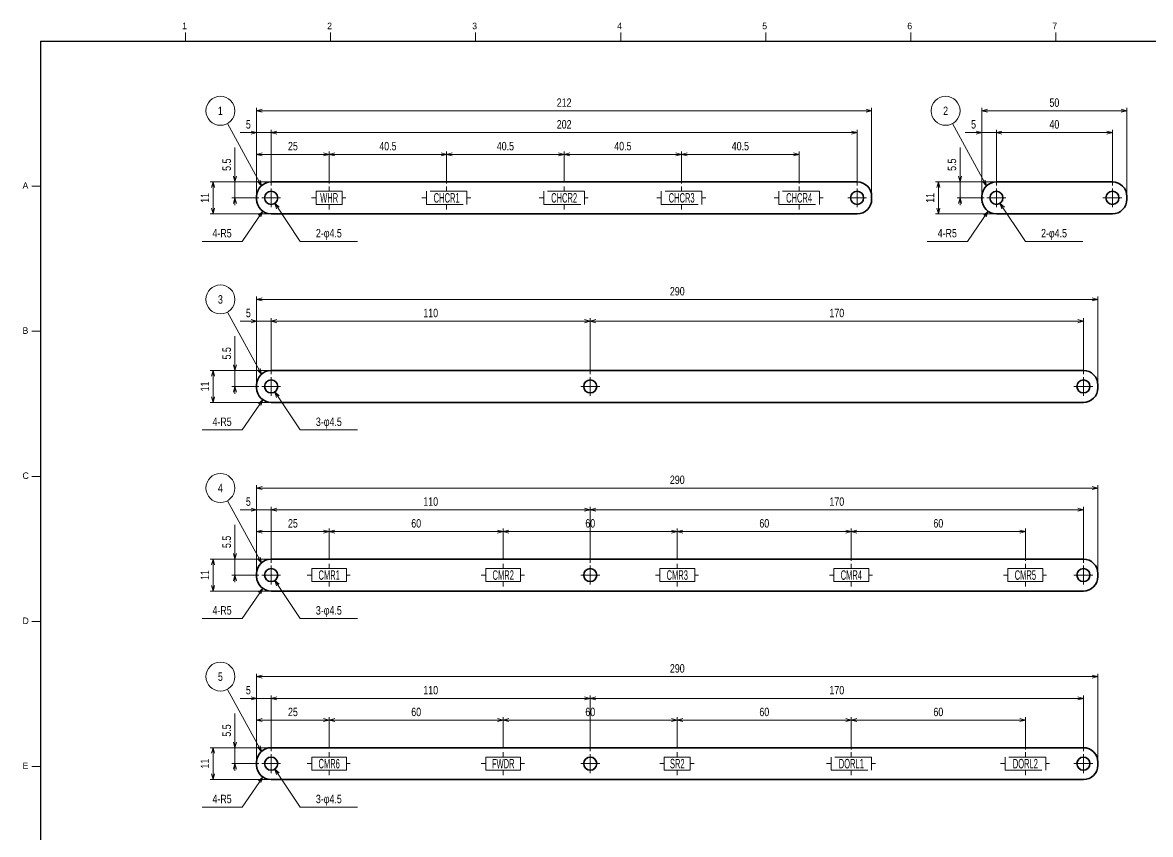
# Model space of a CAD drawing. Header units: millimetres. Extents: x 10 to 821, y 12 to 580.
# Drawn here: x 29.3 to 418.1, y 300.6 to 580.4 of the extents above; entities that cross this region are included whole.
import ezdxf
from ezdxf.enums import TextEntityAlignment as Align

# ---------------------------------------------------------------- set-up
doc = ezdxf.new("R2010")
doc.units = ezdxf.units.MM
doc.linetypes.add('DASHDOT', pattern=[25.3, 12.7, -6.3, 0, -6.3])
for name, color, linetype in [('GR1_02', 7, 'Continuous'), ('GR1_15', 7, 'Continuous'), ('GR1_16', 7, 'Continuous'), ('図面枠B6M', 7, 'Continuous')]:
    doc.layers.add(name, color=color, linetype=linetype)
doc.styles.add('HG丸ｺﾞｼｯｸM-PRO', font='')
doc.styles.get('HG丸ｺﾞｼｯｸM-PRO').set_extended_font_data('HG丸ｺﾞｼｯｸM-PRO')

# ---------------------------------------------------------------- blocks, each defined once
blk = doc.blocks.new('BLKF023')
at = {"layer": '図面枠B6M', "color": 4, "linetype": 'Continuous', "lineweight": 13}
for p, q in [((85.5, 577), (85.5, 574)), ((135.5, 577), (135.5, 574)), ((185.5, 577), (185.5, 574)), ((235.5, 577), (235.5, 574)), ((285.5, 577), (285.5, 574)), ((335.5, 577), (335.5, 574)), ((385.5, 577), (385.5, 574)), ((32.5, 524), (35.5, 524)), ((32.5, 474), (35.5, 474)), ((32.5, 424), (35.5, 424)), ((32.5, 374), (35.5, 374)), ((32.5, 324), (35.5, 324))]:
    blk.add_line(p, q, dxfattribs=at)
at = {"layer": '図面枠B6M', "color": 2, "linetype": 'Continuous', "lineweight": 25}
for q in [(35.5, 20), (821, 574)]:
    blk.add_line((35.5, 574), q, dxfattribs=at)
at = {"layer": '図面枠B6M', "color": 4, "linetype": 'Continuous', "lineweight": 13, "style": 'HG丸ｺﾞｼｯｸM-PRO'}
for s, width, p in [('1', 1.003994, (84.29, 577.45)), ('2', 1.003994, (134.3, 577.45)), ('3', 1.003994, (184.29, 577.45)), ('4', 1.003994, (234.29, 577.45)), ('5', 1.003994, (284.29, 577.45)), ('6', 1.003994, (334.29, 577.45)), ('7', 1.003994, (384.29, 577.45)), ('A', 1.002405, (29.29, 522.45)), ('B', 1.004704, (29.29, 472.45)), ('C', 1.001214, (29.29, 422.45)), ('D', 1.002334, (29.29, 372.45)), ('E', 1.001589, (29.29, 322.45))]:
    blk.add_text(s, height=2.25, dxfattribs=dict(at, width=width)).set_placement(p, align=Align.BOTTOM_LEFT)
blk = doc.blocks.new('FXTIP_ARROW_S')
at = {"color": 0, "linetype": 'Continuous', "lineweight": -2}
for q in [(-1, 0), (-0.97, 0.26), (-0.97, -0.26)]:
    blk.add_line((0, 0), q, dxfattribs=at)
blk = doc.blocks.new('FXTIP_ARROW_E')
at = {"color": 0, "linetype": 'Continuous', "lineweight": -2}
for q in [(-1, 0), (-0.97, 0.26), (-0.97, -0.26)]:
    blk.add_line((0, 0), q, dxfattribs=at)
blk = doc.blocks.new('BLKF052')
at = {"layer": 'GR1_02', "color": 3, "linetype": 'Continuous', "lineweight": 35}
for p, q in [((317, 525.5), (115, 525.5)), ((110, 520.5), (110, 519.5)), ((322, 519.5), (322, 520.5)), ((115, 514.5), (317, 514.5))]:
    blk.add_line(p, q, dxfattribs=at)
for centre in [(115, 520), (317, 520)]:
    blk.add_circle(centre, 2.25, dxfattribs=at)
for centre, start, end in [((115, 520.5), 90, 180), ((317, 520.5), 0, 90), ((115, 519.5), 180, 270), ((317, 519.5), 270, 0)]:
    blk.add_arc(centre, 5, start, end, dxfattribs=at)
blk = doc.blocks.new('BLKF053')
at = {"layer": 'GR1_02', "color": 3, "linetype": 'Continuous', "lineweight": 35}
for p, q in [((405, 525.5), (365, 525.5)), ((360, 520.5), (360, 519.5)), ((410, 519.5), (410, 520.5)), ((365, 514.5), (405, 514.5))]:
    blk.add_line(p, q, dxfattribs=at)
for centre in [(365, 520), (405, 520)]:
    blk.add_circle(centre, 2.25, dxfattribs=at)
for centre, start, end in [((365, 520.5), 90, 180), ((405, 520.5), 0, 90), ((365, 519.5), 180, 270), ((405, 519.5), 270, 0)]:
    blk.add_arc(centre, 5, start, end, dxfattribs=at)
blk = doc.blocks.new('BLKF055')
at = {"layer": 'GR1_02', "color": 4, "linetype": 'DASHDOT', "lineweight": 13}
for p, q in [((139.5, 522.25), (130.5, 522.25)), ((130.5, 522.25), (130.5, 517.75)), ((139.5, 517.75), (139.5, 522.25)), ((130.5, 517.75), (139.5, 517.75))]:
    blk.add_line(p, q, dxfattribs=at)
blk = doc.blocks.new('BLKF054')
at = {"layer": 'GR1_02', "color": 4, "linetype": 'DASHDOT', "lineweight": 13}
for p, q in [((135, 523.91), (135, 522.25)), ((128.94, 520), (130.5, 520)), ((135, 517.75), (135, 516.01)), ((139.5, 520), (140.79, 520))]:
    blk.add_line(p, q, dxfattribs=at)
blk.add_blockref('BLKF055', (0, 0), dxfattribs=at)
blk = doc.blocks.new('BLKF057')
at = {"layer": 'GR1_02', "color": 4, "linetype": 'DASHDOT', "lineweight": 13}
for p, q in [((259.5, 327.25), (250.5, 327.25)), ((250.5, 327.25), (250.5, 322.75)), ((259.5, 322.75), (259.5, 327.25)), ((250.5, 322.75), (259.5, 322.75))]:
    blk.add_line(p, q, dxfattribs=at)
blk = doc.blocks.new('BLKF056')
at = {"layer": 'GR1_02', "color": 4, "linetype": 'DASHDOT', "lineweight": 13}
for p, q in [((255, 328.91), (255, 327.25)), ((248.94, 325), (250.5, 325)), ((255, 322.75), (255, 321.01)), ((259.5, 325), (260.79, 325))]:
    blk.add_line(p, q, dxfattribs=at)
blk.add_blockref('BLKF057', (0, 0), dxfattribs=at)
blk = doc.blocks.new('BLKF063')
at = {"layer": 'GR1_02', "color": 4, "linetype": 'DASHDOT', "lineweight": 13}
for p, q in [((141, 392.25), (129, 392.25)), ((129, 392.25), (129, 387.75)), ((141, 387.75), (141, 392.25)), ((129, 387.75), (141, 387.75))]:
    blk.add_line(p, q, dxfattribs=at)
blk = doc.blocks.new('BLKF062')
at = {"layer": 'GR1_02', "color": 4, "linetype": 'DASHDOT', "lineweight": 13}
for p, q in [((135, 393.91), (135, 392.25)), ((127.44, 390), (129, 390)), ((141, 390), (142.29, 390)), ((135, 387.75), (135, 386.01))]:
    blk.add_line(p, q, dxfattribs=at)
blk.add_blockref('BLKF063', (0, 0), dxfattribs=at)
blk = doc.blocks.new('BLKF065')
at = {"layer": 'GR1_02', "color": 4, "linetype": 'DASHDOT', "lineweight": 13}
for p, q in [((201, 392.25), (189, 392.25)), ((189, 392.25), (189, 387.75)), ((201, 387.75), (201, 392.25)), ((189, 387.75), (201, 387.75))]:
    blk.add_line(p, q, dxfattribs=at)
blk = doc.blocks.new('BLKF064')
at = {"layer": 'GR1_02', "color": 4, "linetype": 'DASHDOT', "lineweight": 13}
for p, q in [((195, 393.91), (195, 392.25)), ((187.44, 390), (189, 390)), ((201, 390), (202.29, 390)), ((195, 387.75), (195, 386.01))]:
    blk.add_line(p, q, dxfattribs=at)
blk.add_blockref('BLKF065', (0, 0), dxfattribs=at)
blk = doc.blocks.new('BLKF067')
at = {"layer": 'GR1_02', "color": 4, "linetype": 'DASHDOT', "lineweight": 13}
for p, q in [((261, 392.25), (249, 392.25)), ((249, 392.25), (249, 387.75)), ((261, 387.75), (261, 392.25)), ((249, 387.75), (261, 387.75))]:
    blk.add_line(p, q, dxfattribs=at)
blk = doc.blocks.new('BLKF066')
at = {"layer": 'GR1_02', "color": 4, "linetype": 'DASHDOT', "lineweight": 13}
for p, q in [((255, 393.91), (255, 392.25)), ((247.44, 390), (249, 390)), ((261, 390), (262.29, 390)), ((255, 387.75), (255, 386.01))]:
    blk.add_line(p, q, dxfattribs=at)
blk.add_blockref('BLKF067', (0, 0), dxfattribs=at)
blk = doc.blocks.new('BLKF069')
at = {"layer": 'GR1_02', "color": 4, "linetype": 'DASHDOT', "lineweight": 13}
for p, q in [((321, 392.25), (309, 392.25)), ((309, 392.25), (309, 387.75)), ((321, 387.75), (321, 392.25)), ((309, 387.75), (321, 387.75))]:
    blk.add_line(p, q, dxfattribs=at)
blk = doc.blocks.new('BLKF068')
at = {"layer": 'GR1_02', "color": 4, "linetype": 'DASHDOT', "lineweight": 13}
for p, q in [((315, 393.91), (315, 392.25)), ((307.44, 390), (309, 390)), ((321, 390), (322.29, 390)), ((315, 387.75), (315, 386.01))]:
    blk.add_line(p, q, dxfattribs=at)
blk.add_blockref('BLKF069', (0, 0), dxfattribs=at)
blk = doc.blocks.new('BLKF071')
at = {"layer": 'GR1_02', "color": 4, "linetype": 'DASHDOT', "lineweight": 13}
for p, q in [((201, 327.25), (189, 327.25)), ((189, 327.25), (189, 322.75)), ((201, 322.75), (201, 327.25)), ((189, 322.75), (201, 322.75))]:
    blk.add_line(p, q, dxfattribs=at)
blk = doc.blocks.new('BLKF070')
at = {"layer": 'GR1_02', "color": 4, "linetype": 'DASHDOT', "lineweight": 13}
for p, q in [((195, 328.91), (195, 327.25)), ((187.44, 325), (189, 325)), ((195, 322.75), (195, 321.01)), ((201, 325), (202.29, 325))]:
    blk.add_line(p, q, dxfattribs=at)
blk.add_blockref('BLKF071', (0, 0), dxfattribs=at)
blk = doc.blocks.new('BLKF073')
at = {"layer": 'GR1_02', "color": 4, "linetype": 'DASHDOT', "lineweight": 13}
for p, q in [((141, 327.25), (129, 327.25)), ((129, 327.25), (129, 322.75)), ((141, 322.75), (141, 327.25)), ((129, 322.75), (141, 322.75))]:
    blk.add_line(p, q, dxfattribs=at)
blk = doc.blocks.new('BLKF072')
at = {"layer": 'GR1_02', "color": 4, "linetype": 'DASHDOT', "lineweight": 13}
for p, q in [((135, 328.91), (135, 327.25)), ((127.44, 325), (129, 325)), ((135, 322.75), (135, 321.01)), ((141, 325), (142.29, 325))]:
    blk.add_line(p, q, dxfattribs=at)
blk.add_blockref('BLKF073', (0, 0), dxfattribs=at)
blk = doc.blocks.new('BLKF075')
at = {"layer": 'GR1_02', "color": 4, "linetype": 'DASHDOT', "lineweight": 13}
for p, q in [((381, 392.25), (369, 392.25)), ((369, 392.25), (369, 387.75)), ((381, 387.75), (381, 392.25)), ((369, 387.75), (381, 387.75))]:
    blk.add_line(p, q, dxfattribs=at)
blk = doc.blocks.new('BLKF074')
at = {"layer": 'GR1_02', "color": 4, "linetype": 'DASHDOT', "lineweight": 13}
for p, q in [((375, 393.91), (375, 392.25)), ((367.44, 390), (369, 390)), ((381, 390), (382.29, 390)), ((375, 387.75), (375, 386.01))]:
    blk.add_line(p, q, dxfattribs=at)
blk.add_blockref('BLKF075', (0, 0), dxfattribs=at)
blk = doc.blocks.new('BLKF089')
at = {"layer": 'GR1_02', "color": 4, "linetype": 'DASHDOT', "lineweight": 13}
for p, q in [((182.5, 522.25), (168.5, 522.25)), ((168.5, 522.25), (168.5, 517.75)), ((182.5, 517.75), (182.5, 522.25)), ((168.5, 517.75), (182.5, 517.75))]:
    blk.add_line(p, q, dxfattribs=at)
blk = doc.blocks.new('BLKF088')
at = {"layer": 'GR1_02', "color": 4, "linetype": 'DASHDOT', "lineweight": 13}
for p, q in [((175.5, 523.91), (175.5, 522.25)), ((166.94, 520), (168.5, 520)), ((175.5, 517.75), (175.5, 516.01)), ((182.5, 520), (183.79, 520))]:
    blk.add_line(p, q, dxfattribs=at)
blk.add_blockref('BLKF089', (0, 0), dxfattribs=at)
blk = doc.blocks.new('BLKF091')
at = {"layer": 'GR1_02', "color": 4, "linetype": 'DASHDOT', "lineweight": 13}
for p, q in [((223, 522.25), (209, 522.25)), ((209, 522.25), (209, 517.75)), ((223, 517.75), (223, 522.25)), ((209, 517.75), (223, 517.75))]:
    blk.add_line(p, q, dxfattribs=at)
blk = doc.blocks.new('BLKF090')
at = {"layer": 'GR1_02', "color": 4, "linetype": 'DASHDOT', "lineweight": 13}
for p, q in [((216, 523.91), (216, 522.25)), ((207.44, 520), (209, 520)), ((216, 517.75), (216, 516.01)), ((223, 520), (224.29, 520))]:
    blk.add_line(p, q, dxfattribs=at)
blk.add_blockref('BLKF091', (0, 0), dxfattribs=at)
blk = doc.blocks.new('BLKF093')
at = {"layer": 'GR1_02', "color": 4, "linetype": 'DASHDOT', "lineweight": 13}
for p, q in [((263.5, 522.25), (249.5, 522.25)), ((249.5, 522.25), (249.5, 517.75)), ((263.5, 517.75), (263.5, 522.25)), ((249.5, 517.75), (263.5, 517.75))]:
    blk.add_line(p, q, dxfattribs=at)
blk = doc.blocks.new('BLKF092')
at = {"layer": 'GR1_02', "color": 4, "linetype": 'DASHDOT', "lineweight": 13}
for p, q in [((256.5, 523.91), (256.5, 522.25)), ((247.94, 520), (249.5, 520)), ((256.5, 517.75), (256.5, 516.01)), ((263.5, 520), (264.79, 520))]:
    blk.add_line(p, q, dxfattribs=at)
blk.add_blockref('BLKF093', (0, 0), dxfattribs=at)
blk = doc.blocks.new('BLKF095')
at = {"layer": 'GR1_02', "color": 4, "linetype": 'DASHDOT', "lineweight": 13}
for p, q in [((322, 327.25), (308, 327.25)), ((308, 327.25), (308, 322.75)), ((322, 322.75), (322, 327.25)), ((308, 322.75), (322, 322.75))]:
    blk.add_line(p, q, dxfattribs=at)
blk = doc.blocks.new('BLKF094')
at = {"layer": 'GR1_02', "color": 4, "linetype": 'DASHDOT', "lineweight": 13}
for p, q in [((315, 328.91), (315, 327.25)), ((306.44, 325), (308, 325)), ((315, 322.75), (315, 321.01)), ((322, 325), (323.29, 325))]:
    blk.add_line(p, q, dxfattribs=at)
blk.add_blockref('BLKF095', (0, 0), dxfattribs=at)
blk = doc.blocks.new('BLKF097')
at = {"layer": 'GR1_02', "color": 4, "linetype": 'DASHDOT', "lineweight": 13}
for p, q in [((382, 327.25), (368, 327.25)), ((368, 327.25), (368, 322.75)), ((382, 322.75), (382, 327.25)), ((368, 322.75), (382, 322.75))]:
    blk.add_line(p, q, dxfattribs=at)
blk = doc.blocks.new('BLKF096')
at = {"layer": 'GR1_02', "color": 4, "linetype": 'DASHDOT', "lineweight": 13}
for p, q in [((375, 328.91), (375, 327.25)), ((366.44, 325), (368, 325)), ((375, 322.75), (375, 321.01)), ((382, 325), (383.29, 325))]:
    blk.add_line(p, q, dxfattribs=at)
blk.add_blockref('BLKF097', (0, 0), dxfattribs=at)
blk = doc.blocks.new('BLKF131')
at = {"layer": 'GR1_02', "color": 4, "linetype": 'DASHDOT', "lineweight": 13}
for p, q in [((304, 522.25), (290, 522.25)), ((290, 522.25), (290, 517.75)), ((304, 517.75), (304, 522.25)), ((290, 517.75), (304, 517.75))]:
    blk.add_line(p, q, dxfattribs=at)
blk = doc.blocks.new('BLKF130')
at = {"layer": 'GR1_02', "color": 4, "linetype": 'DASHDOT', "lineweight": 13}
for p, q in [((297, 523.91), (297, 522.25)), ((288.44, 520), (290, 520)), ((297, 517.75), (297, 516.01)), ((304, 520), (305.29, 520))]:
    blk.add_line(p, q, dxfattribs=at)
blk.add_blockref('BLKF131', (0, 0), dxfattribs=at)
blk = doc.blocks.new('BLKF175')
at = {"layer": 'GR1_02', "color": 3, "linetype": 'Continuous', "lineweight": 35}
for p, q in [((395, 330.5), (115, 330.5)), ((110, 325.5), (110, 324.5)), ((400, 324.5), (400, 325.5)), ((115, 319.5), (395, 319.5))]:
    blk.add_line(p, q, dxfattribs=at)
for centre in [(115, 325), (225, 325), (395, 325)]:
    blk.add_circle(centre, 2.25, dxfattribs=at)
for centre, start, end in [((115, 325.5), 90, 180), ((395, 325.5), 0, 90), ((115, 324.5), 180, 270), ((395, 324.5), 270, 0)]:
    blk.add_arc(centre, 5, start, end, dxfattribs=at)
blk = doc.blocks.new('BLKF176')
at = {"layer": 'GR1_02', "color": 3, "linetype": 'Continuous', "lineweight": 35}
for p, q in [((395, 395.5), (115, 395.5)), ((110, 390.5), (110, 389.5)), ((400, 389.5), (400, 390.5)), ((115, 384.5), (395, 384.5))]:
    blk.add_line(p, q, dxfattribs=at)
for centre in [(115, 390), (225, 390), (395, 390)]:
    blk.add_circle(centre, 2.25, dxfattribs=at)
for centre, start, end in [((115, 390.5), 90, 180), ((395, 390.5), 0, 90), ((115, 389.5), 180, 270), ((395, 389.5), 270, 0)]:
    blk.add_arc(centre, 5, start, end, dxfattribs=at)
blk = doc.blocks.new('BLKF177')
at = {"layer": 'GR1_02', "color": 3, "linetype": 'Continuous', "lineweight": 35}
for p, q in [((395, 460.5), (115, 460.5)), ((110, 455.5), (110, 454.5)), ((400, 454.5), (400, 455.5)), ((115, 449.5), (395, 449.5))]:
    blk.add_line(p, q, dxfattribs=at)
for centre in [(115, 455), (225, 455), (395, 455)]:
    blk.add_circle(centre, 2.25, dxfattribs=at)
for centre, start, end in [((115, 455.5), 90, 180), ((395, 455.5), 0, 90), ((115, 454.5), 180, 270), ((395, 454.5), 270, 0)]:
    blk.add_arc(centre, 5, start, end, dxfattribs=at)

msp = doc.modelspace()

# ---------------------------------------------------------------- linework, layer by layer
at = {"layer": 'GR1_02', "color": 4, "linetype": 'DASHDOT', "lineweight": 13}
for p, q in [((115, 516.75), (115, 523.25)), ((317, 516.75), (317, 523.25)), ((365, 516.75), (365, 523.25)), ((405, 516.75), (405, 523.25)), ((118.25, 520), (111.75, 520)), ((320.25, 520), (313.75, 520)), ((368.25, 520), (361.75, 520)), ((408.25, 520), (401.75, 520)), ((118.25, 455), (111.75, 455)), ((115, 451.75), (115, 458.25)), ((228.25, 455), (221.75, 455)), ((225, 451.75), (225, 458.25)), ((398.25, 455), (391.75, 455)), ((395, 451.75), (395, 458.25)), ((115, 386.75), (115, 393.25)), ((225, 386.75), (225, 393.25)), ((395, 386.75), (395, 393.25)), ((118.25, 390), (111.75, 390)), ((228.25, 390), (221.75, 390)), ((398.25, 390), (391.75, 390)), ((115, 321.75), (115, 328.25)), ((225, 321.75), (225, 328.25)), ((395, 321.75), (395, 328.25)), ((118.25, 325), (111.75, 325)), ((228.25, 325), (221.75, 325)), ((398.25, 325), (391.75, 325))]:
    msp.add_line(p, q, dxfattribs=at)
at = {"layer": 'GR1_15', "color": 4, "linetype": 'Continuous', "lineweight": 13}
for p, q in [((111.63, 524.19), (99.9, 545.61)), ((361.63, 524.19), (349.9, 545.61)), ((111.63, 459.19), (99.9, 480.61)), ((111.63, 394.19), (99.9, 415.61)), ((111.63, 329.19), (99.9, 350.61))]:
    msp.add_line(p, q, dxfattribs=at)
for centre in [(97.5, 550), (347.5, 550), (97.5, 485), (97.5, 420), (97.5, 355)]:
    msp.add_circle(centre, 5, dxfattribs=at)
at = {"layer": 'GR1_16', "color": 4, "linetype": 'Continuous', "lineweight": 13}
for p, q in [((110, 521.5), (110, 551)), ((110, 550), (322, 550)), ((322, 521.5), (322, 551)), ((360, 521.5), (360, 551)), ((360, 550), (410, 550)), ((410, 520.5), (410, 551)), ((104.28, 542.5), (110, 542.5)), ((110, 520.5), (110, 543.5)), ((110, 542.5), (115, 542.5)), ((115, 524.25), (115, 543.5)), ((115, 542.5), (317, 542.5)), ((317, 524.25), (317, 543.5)), ((354.28, 542.5), (360, 542.5)), ((360, 520.5), (360, 543.5)), ((360, 542.5), (365, 542.5)), ((365, 524.25), (365, 543.5)), ((365, 542.5), (405, 542.5)), ((405, 524.25), (405, 543.5)), ((102.5, 525.5), (102.5, 537.34)), ((352.5, 525.5), (352.5, 537.34)), ((110, 520.5), (110, 536)), ((110, 535), (135, 535)), ((135, 524.91), (135, 536)), ((135, 535), (175.5, 535)), ((175.5, 524.91), (175.5, 536)), ((175.5, 535), (216, 535)), ((216, 525.41), (216, 536)), ((216, 535), (256.5, 535)), ((256.5, 524.91), (256.5, 536)), ((256.5, 535), (297, 535)), ((297, 524.91), (297, 536)), ((114, 525.5), (94, 525.5)), ((95, 514.5), (95, 525.5)), ((114, 525.5), (101.5, 525.5)), ((102.5, 520), (102.5, 525.5)), ((364, 525.5), (344, 525.5)), ((345, 514.5), (345, 525.5)), ((364, 525.5), (351.5, 525.5)), ((352.5, 520), (352.5, 525.5)), ((110.75, 520), (101.5, 520)), ((102.5, 517.5), (102.5, 520)), ((116.25, 518.13), (125, 505)), ((360.75, 520), (351.5, 520)), ((352.5, 517.5), (352.5, 520)), ((366.25, 518.13), (375, 505)), ((114, 514.5), (94, 514.5)), ((112.16, 515.38), (105, 505)), ((364, 514.5), (344, 514.5)), ((362.16, 515.38), (355, 505)), ((105, 505), (91.16, 505)), ((125, 505), (144.76, 505)), ((355, 505), (341.16, 505)), ((375, 505), (394.76, 505)), ((110, 456.5), (110, 486)), ((110, 485), (400, 485)), ((400, 456.5), (400, 486)), ((110, 455.5), (110, 478.5)), ((115, 459.25), (115, 478.5)), ((225, 459.25), (225, 478.5)), ((395, 459.25), (395, 478.5)), ((104.28, 477.5), (110, 477.5)), ((110, 477.5), (115, 477.5)), ((115, 477.5), (225, 477.5)), ((225, 477.5), (395, 477.5)), ((102.5, 460.5), (102.5, 472.34)), ((114, 460.5), (94, 460.5)), ((95, 449.5), (95, 460.5)), ((114, 460.5), (101.5, 460.5)), ((102.5, 455), (102.5, 460.5)), ((110.75, 455), (101.5, 455)), ((102.5, 452.5), (102.5, 455)), ((116.25, 453.13), (125, 440)), ((114, 449.5), (94, 449.5)), ((112.16, 450.38), (105, 440)), ((105, 440), (91.16, 440)), ((125, 440), (144.76, 440)), ((110, 391.5), (110, 421)), ((110, 420), (400, 420)), ((400, 390.5), (400, 421)), ((104.28, 412.5), (110, 412.5)), ((110, 390.5), (110, 413.5)), ((110, 412.5), (115, 412.5)), ((115, 394.25), (115, 413.5)), ((115, 412.5), (225, 412.5)), ((225, 394.25), (225, 413.5)), ((225, 412.5), (395, 412.5)), ((395, 394.25), (395, 413.5)), ((102.5, 395.5), (102.5, 407.34)), ((110, 390.5), (110, 406)), ((110, 405), (135, 405)), ((135, 395.41), (135, 406)), ((135, 405), (195, 405)), ((195, 395.41), (195, 406)), ((195, 405), (255, 405)), ((255, 395.41), (255, 406)), ((255, 405), (315, 405)), ((315, 394.91), (315, 406)), ((315, 405), (375, 405)), ((375, 394.91), (375, 406)), ((114, 395.5), (94, 395.5)), ((95, 384.5), (95, 395.5)), ((114, 395.5), (101.5, 395.5)), ((102.5, 390), (102.5, 395.5)), ((110.75, 390), (101.5, 390)), ((102.5, 387.5), (102.5, 390)), ((112.16, 385.38), (105, 375)), ((116.25, 388.13), (125, 375)), ((114, 384.5), (94, 384.5)), ((105, 375), (91.16, 375)), ((125, 375), (144.76, 375)), ((110, 326.5), (110, 356)), ((110, 355), (400, 355)), ((400, 326.5), (400, 356)), ((104.28, 347.5), (110, 347.5)), ((110, 325.5), (110, 348.5)), ((110, 347.5), (115, 347.5)), ((115, 329.25), (115, 348.5)), ((115, 347.5), (225, 347.5)), ((225, 329.25), (225, 348.5)), ((225, 347.5), (395, 347.5)), ((395, 329.25), (395, 348.5)), ((102.5, 330.5), (102.5, 342.34)), ((110, 325.5), (110, 341)), ((110, 340), (135, 340)), ((135, 330.41), (135, 341)), ((135, 340), (195, 340)), ((195, 330.41), (195, 341)), ((195, 340), (255, 340)), ((255, 330.41), (255, 341)), ((255, 340), (315, 340)), ((315, 329.91), (315, 341)), ((315, 340), (375, 340)), ((375, 329.91), (375, 341)), ((114, 330.5), (94, 330.5)), ((95, 319.5), (95, 330.5)), ((114, 330.5), (101.5, 330.5)), ((102.5, 325), (102.5, 330.5)), ((110.75, 325), (101.5, 325)), ((102.5, 322.5), (102.5, 325)), ((116.25, 323.13), (125, 310)), ((114, 319.5), (94, 319.5)), ((112.16, 320.38), (105, 310)), ((105, 310), (91.16, 310)), ((125, 310), (144.76, 310))]:
    msp.add_line(p, q, dxfattribs=at)

# ---------------------------------------------------------------- block references
at = {"layer": 'GR1_02', "color": 3, "linetype": 'Continuous', "lineweight": 35}
for name in ['BLKF052', 'BLKF053', 'BLKF177', 'BLKF176', 'BLKF175']:
    msp.add_blockref(name, (0, 0), dxfattribs=at)
at = {"layer": 'GR1_02', "color": 4, "linetype": 'DASHDOT', "lineweight": 13}
for name in ['BLKF054', 'BLKF088', 'BLKF090', 'BLKF092', 'BLKF130', 'BLKF062', 'BLKF064', 'BLKF066', 'BLKF068', 'BLKF074', 'BLKF072', 'BLKF070', 'BLKF056', 'BLKF094', 'BLKF096']:
    msp.add_blockref(name, (0, 0), dxfattribs=at)
at = {"layer": 'GR1_15', "color": 4, "linetype": 'Continuous', "lineweight": 13, "xscale": 2, "yscale": 2, "rotation": 298.6902760356572}
for p in [(111.63, 524.19), (361.63, 524.19), (111.63, 459.19), (111.63, 394.19), (111.63, 329.19)]:
    msp.add_blockref('FXTIP_ARROW_S', p, dxfattribs=at)
at = {"layer": 'GR1_16', "color": 4, "linetype": 'Continuous', "lineweight": 13, "xscale": 2, "yscale": 2}
for name, p, rotation in [('FXTIP_ARROW_S', (110, 550), 180), ('FXTIP_ARROW_E', (322, 550), 360), ('FXTIP_ARROW_S', (360, 550), 180), ('FXTIP_ARROW_E', (410, 550), 360), ('FXTIP_ARROW_E', (110, 542.5), 360), ('FXTIP_ARROW_S', (115, 542.5), 180), ('FXTIP_ARROW_E', (317, 542.5), 360), ('FXTIP_ARROW_E', (360, 542.5), 360), ('FXTIP_ARROW_S', (365, 542.5), 180), ('FXTIP_ARROW_E', (405, 542.5), 360), ('FXTIP_ARROW_S', (110, 535), 180), ('FXTIP_ARROW_E', (135, 535), 360), ('FXTIP_ARROW_S', (135, 535), 180), ('FXTIP_ARROW_E', (175.5, 535), 360), ('FXTIP_ARROW_S', (175.5, 535), 180), ('FXTIP_ARROW_E', (216, 535), 360), ('FXTIP_ARROW_S', (216, 535), 180), ('FXTIP_ARROW_E', (256.5, 535), 360), ('FXTIP_ARROW_S', (256.5, 535), 180), ('FXTIP_ARROW_E', (297, 535), 360), ('FXTIP_ARROW_E', (95, 525.5), 90), ('FXTIP_ARROW_S', (102.5, 525.5), 270), ('FXTIP_ARROW_E', (345, 525.5), 90), ('FXTIP_ARROW_S', (352.5, 525.5), 270), ('FXTIP_ARROW_E', (102.5, 520), 90), ('FXTIP_ARROW_S', (116.25, 518.13), 123.6900675259799), ('FXTIP_ARROW_E', (352.5, 520), 90), ('FXTIP_ARROW_S', (366.25, 518.13), 123.6900675259797), ('FXTIP_ARROW_S', (95, 514.5), 270), ('FXTIP_ARROW_S', (112.16, 515.38), 55.40771379321449), ('FXTIP_ARROW_S', (345, 514.5), 270), ('FXTIP_ARROW_S', (362.16, 515.38), 55.40771379321428), ('FXTIP_ARROW_S', (110, 485), 180), ('FXTIP_ARROW_E', (400, 485), 360), ('FXTIP_ARROW_E', (110, 477.5), 360), ('FXTIP_ARROW_S', (115, 477.5), 180), ('FXTIP_ARROW_E', (225, 477.5), 360), ('FXTIP_ARROW_S', (225, 477.5), 180), ('FXTIP_ARROW_E', (395, 477.5), 360), ('FXTIP_ARROW_E', (95, 460.5), 90), ('FXTIP_ARROW_S', (102.5, 460.5), 270), ('FXTIP_ARROW_E', (102.5, 455), 90), ('FXTIP_ARROW_S', (95, 449.5), 270), ('FXTIP_ARROW_S', (116.25, 453.13), 123.6900675259798), ('FXTIP_ARROW_S', (112.16, 450.38), 55.40771379321434), ('FXTIP_ARROW_S', (110, 420), 180), ('FXTIP_ARROW_E', (400, 420), 360), ('FXTIP_ARROW_E', (110, 412.5), 360), ('FXTIP_ARROW_S', (115, 412.5), 180), ('FXTIP_ARROW_E', (225, 412.5), 360), ('FXTIP_ARROW_S', (225, 412.5), 180), ('FXTIP_ARROW_E', (395, 412.5), 360), ('FXTIP_ARROW_S', (110, 405), 180), ('FXTIP_ARROW_E', (135, 405), 360), ('FXTIP_ARROW_S', (135, 405), 180), ('FXTIP_ARROW_E', (195, 405), 360), ('FXTIP_ARROW_S', (195, 405), 180), ('FXTIP_ARROW_E', (255, 405), 360), ('FXTIP_ARROW_S', (255, 405), 180), ('FXTIP_ARROW_E', (315, 405), 360), ('FXTIP_ARROW_S', (315, 405), 180), ('FXTIP_ARROW_E', (375, 405), 360), ('FXTIP_ARROW_S', (102.5, 395.5), 270), ('FXTIP_ARROW_E', (95, 395.5), 90), ('FXTIP_ARROW_E', (102.5, 390), 90), ('FXTIP_ARROW_S', (95, 384.5), 270), ('FXTIP_ARROW_S', (112.16, 385.38), 55.40771379321434), ('FXTIP_ARROW_S', (116.25, 388.13), 123.6900675259798), ('FXTIP_ARROW_S', (110, 355), 180), ('FXTIP_ARROW_E', (400, 355), 360), ('FXTIP_ARROW_E', (110, 347.5), 360), ('FXTIP_ARROW_S', (115, 347.5), 180), ('FXTIP_ARROW_E', (225, 347.5), 360), ('FXTIP_ARROW_S', (225, 347.5), 180), ('FXTIP_ARROW_E', (395, 347.5), 360), ('FXTIP_ARROW_S', (110, 340), 180), ('FXTIP_ARROW_E', (135, 340), 360), ('FXTIP_ARROW_S', (135, 340), 180), ('FXTIP_ARROW_E', (195, 340), 360), ('FXTIP_ARROW_S', (195, 340), 180), ('FXTIP_ARROW_E', (255, 340), 360), ('FXTIP_ARROW_S', (255, 340), 180), ('FXTIP_ARROW_E', (315, 340), 360), ('FXTIP_ARROW_S', (315, 340), 180), ('FXTIP_ARROW_E', (375, 340), 360), ('FXTIP_ARROW_E', (95, 330.5), 90), ('FXTIP_ARROW_S', (102.5, 330.5), 270), ('FXTIP_ARROW_E', (102.5, 325), 90), ('FXTIP_ARROW_S', (116.25, 323.13), 123.6900675259798), ('FXTIP_ARROW_S', (95, 319.5), 270), ('FXTIP_ARROW_S', (112.16, 320.38), 55.40771379321434)]:
    msp.add_blockref(name, p, dxfattribs=dict(at, rotation=rotation))
at = {"layer": '図面枠B6M', "color": 4, "linetype": 'Continuous', "lineweight": 13}
msp.add_blockref('BLKF023', (0, 0), dxfattribs=at)

# ---------------------------------------------------------------- texts
at = {"layer": 'GR1_02', "color": 3, "linetype": 'Continuous', "lineweight": 35, "style": 'HG丸ｺﾞｼｯｸM-PRO'}
for s, width, p in [('WHR', 0.594634, (135, 520)), ('CHCR1', 0.594204, (175.5, 520)), ('CHCR2', 0.594204, (216, 520)), ('CHCR3', 0.594204, (256.5, 520)), ('CHCR4', 0.594204, (297, 520)), ('CMR1', 0.594227, (135, 390)), ('CMR2', 0.594227, (195, 390)), ('CMR3', 0.594227, (255, 390)), ('CMR4', 0.594227, (315, 390)), ('CMR5', 0.594227, (375, 390)), ('CMR6', 0.594227, (135, 325)), ('FWDR', 0.59308, (195, 325)), ('SR2', 0.593491, (255, 325)), ('DORL1', 0.593067, (315, 325)), ('DORL2', 0.593067, (375, 325))]:
    msp.add_text(s, height=3.273, dxfattribs=dict(at, width=width)).set_placement(p, align=Align.MIDDLE_CENTER)
at = {"layer": 'GR1_15', "color": 3, "linetype": 'Continuous', "lineweight": 35, "style": 'HG丸ｺﾞｼｯｸM-PRO', "width": 0.784542}
for s, p in [('1', (97.5, 550)), ('2', (347.5, 550)), ('3', (97.5, 485)), ('4', (97.5, 420)), ('5', (97.5, 355))]:
    msp.add_text(s, height=2.91, rotation=0, dxfattribs=at).set_placement(p, align=Align.MIDDLE_CENTER)
at = {"layer": 'GR1_16', "color": 3, "linetype": 'Continuous', "lineweight": 35, "style": 'HG丸ｺﾞｼｯｸM-PRO'}
for s, rotation, width, p in [('212', 0, 0.784542, (216, 550.5)), ('50', 0, 0.784542, (385, 550.5)), ('202', 0, 0.784542, (216, 543)), ('40', 0, 0.784542, (385, 543)), ('25', 0, 0.784542, (122.5, 535.5)), ('40.5', 0, 0.784749, (155.25, 535.5)), ('40.5', 0, 0.784749, (195.75, 535.5)), ('40.5', 0, 0.784749, (236.25, 535.5)), ('40.5', 0, 0.784749, (276.75, 535.5)), ('5.5', 90, 0.784839, (102, 531.42)), ('5.5', 90, 0.784839, (352, 531.42)), ('11', 90, 0.784542, (94.5, 520)), ('11', 90, 0.784542, (344.5, 520)), ('290', 0, 0.784542, (255, 485.5)), ('110', 0, 0.784542, (170, 478)), ('170', 0, 0.784542, (310, 478)), ('5.5', 90, 0.784839, (102, 466.42)), ('11', 90, 0.784542, (94.5, 455)), ('290', 0, 0.784542, (255, 420.5)), ('110', 0, 0.784542, (170, 413)), ('170', 0, 0.784542, (310, 413)), ('25', 0, 0.784542, (122.5, 405.5)), ('60', 0, 0.784542, (165, 405.5)), ('60', 0, 0.784542, (225, 405.5)), ('60', 0, 0.784542, (285, 405.5)), ('60', 0, 0.784542, (345, 405.5)), ('5.5', 90, 0.784839, (102, 401.42)), ('11', 90, 0.784542, (94.5, 390)), ('290', 0, 0.784542, (255, 355.5)), ('110', 0, 0.784542, (170, 348)), ('170', 0, 0.784542, (310, 348)), ('25', 0, 0.784542, (122.5, 340.5)), ('60', 0, 0.784542, (165, 340.5)), ('60', 0, 0.784542, (225, 340.5)), ('60', 0, 0.784542, (285, 340.5)), ('60', 0, 0.784542, (345, 340.5)), ('5.5', 90, 0.784839, (102, 336.42)), ('11', 90, 0.784542, (94.5, 325))]:
    msp.add_text(s, height=2.909, rotation=rotation, dxfattribs=dict(at, width=width)).set_placement(p, align=Align.BOTTOM_CENTER)
for s, height, width, p in [('5', 2.91, 0.784542, (107.14, 543)), ('5', 2.91, 0.784542, (357.14, 543)), ('4-R5', 2.909, 0.783129, (98.08, 505.5)), ('2-φ4.5', 2.909, 0.783565, (134.88, 505.5)), ('4-R5', 2.909, 0.783129, (348.08, 505.5)), ('2-φ4.5', 2.909, 0.783565, (384.88, 505.5)), ('5', 2.91, 0.784542, (107.14, 478)), ('4-R5', 2.909, 0.783129, (98.08, 440.5)), ('3-φ4.5', 2.909, 0.783565, (134.88, 440.5)), ('5', 2.91, 0.784542, (107.14, 413)), ('4-R5', 2.909, 0.783129, (98.08, 375.5)), ('3-φ4.5', 2.909, 0.783565, (134.88, 375.5)), ('5', 2.91, 0.784542, (107.14, 348)), ('4-R5', 2.909, 0.783129, (98.08, 310.5)), ('3-φ4.5', 2.909, 0.783565, (134.88, 310.5))]:
    msp.add_text(s, height=height, dxfattribs=dict(at, width=width)).set_placement(p, align=Align.BOTTOM_CENTER)

doc.saveas('drawing.dxf')
